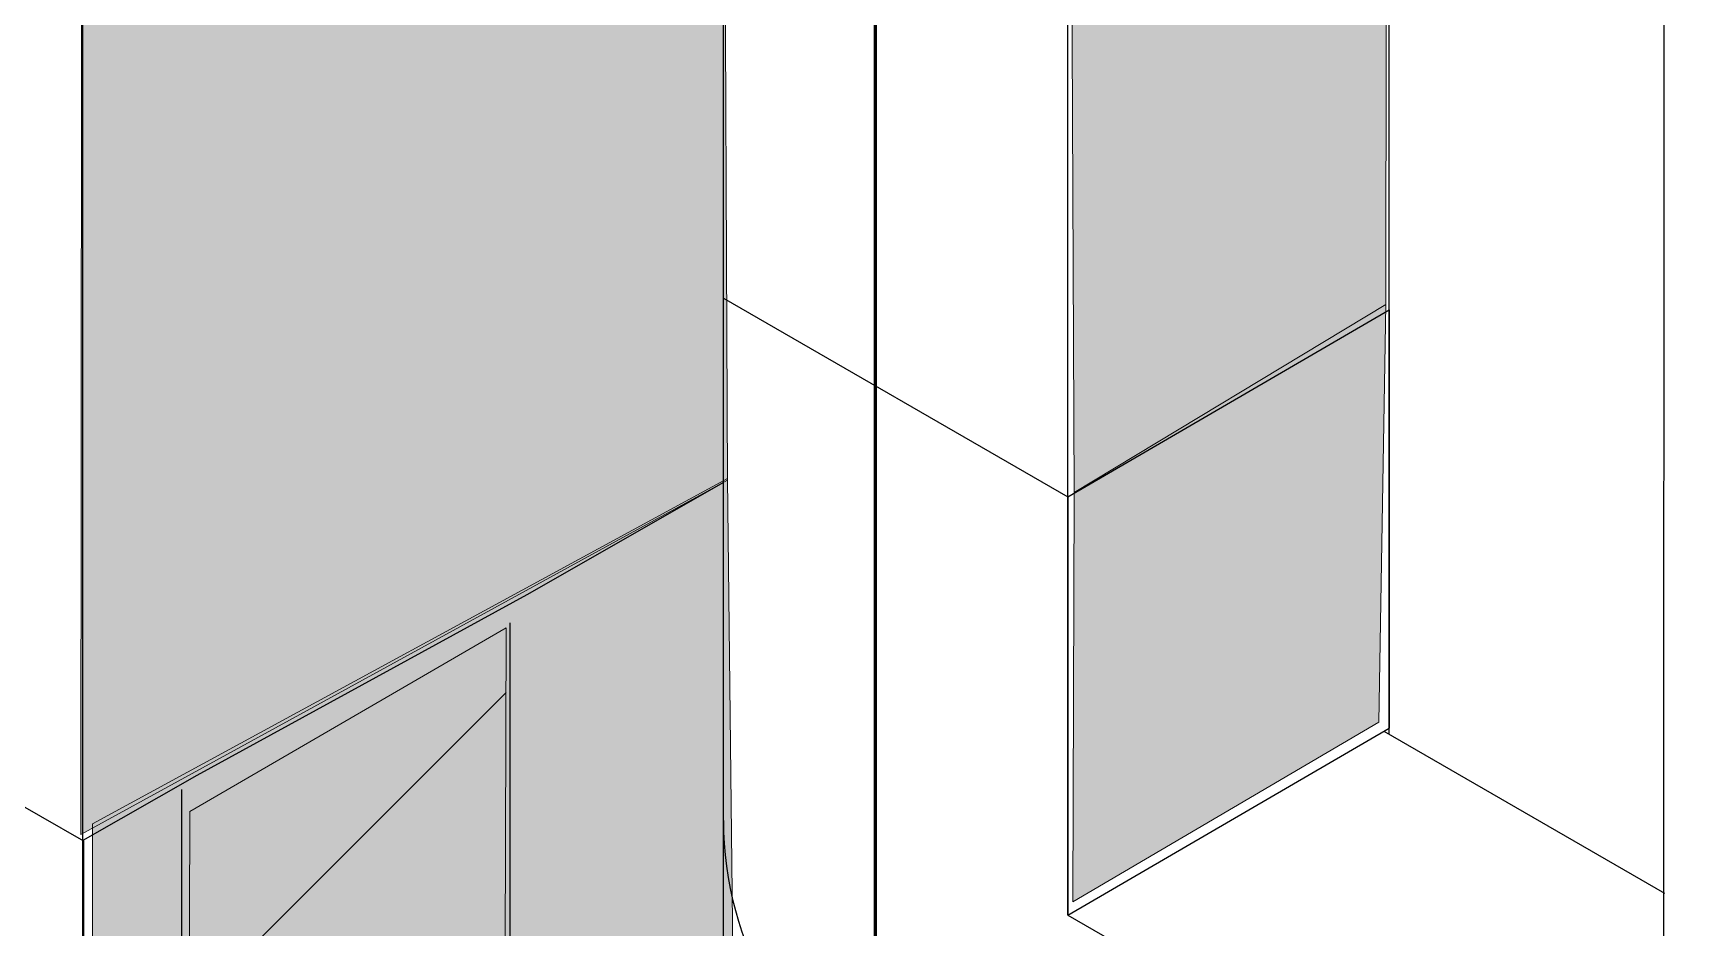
# Model space of a CAD drawing. Extents: x -1279 to 5791, y -3809 to 1769.
# Drawn here: x -104.3 to -17.5, y -2793 to -2746.3 of the extents above; entities that cross this region are included whole.
import ezdxf

# ---------------------------------------------------------------- set-up
doc = ezdxf.new("R2010")
doc.units = 0
doc.header["$MEASUREMENT"] = 0
for name, color, linetype, lineweight in [('G-ANNO-TTLB', 7, 'Continuous', 0), ('Layer 12', 7, 'Continuous', 0), ('TYVEK', 7, 'Continuous', 0)]:
    doc.layers.add(name, color=color, linetype=linetype, lineweight=lineweight)

msp = doc.modelspace()

# ---------------------------------------------------------------- hatches: boundary and pattern name
at = {"layer": 'G-ANNO-TTLB', "true_color": 0xff00ff, "transparency": 33554687}
h = msp.add_hatch(color=6, dxfattribs=at)
edge = h.paths.add_edge_path()
edge.add_spline(control_points=[(1773.018, -3692.604), (1773.018, -3692.604), (-1156.5, -3692.604), (-1156.5, -3692.604), (-1156.5, -3692.604), (-1156.5, -1235.604), (-1156.5, -1235.604), (-1156.5, -1235.604), (1773.018, -1235.604), (1773.018, -1235.604), (1773.018, -1235.604), (1773.018, -3692.604), (1773.018, -3692.604)], knot_values=[0, 0, 0, 0, 1, 1, 1, 2, 2, 2, 3, 3, 3, 4, 4, 4, 4], degree=3, periodic=0)
edge = h.paths.add_edge_path()
edge.add_spline(control_points=[(-1147.5, -1244.604), (-1147.5, -1244.604), (-1147.5, -3683.604), (-1147.5, -3683.604), (-1147.5, -3683.604), (1764.018, -3683.604), (1764.018, -3683.604), (1764.018, -3683.604), (1764.018, -1244.604), (1764.018, -1244.604), (1764.018, -1244.604), (-1147.5, -1244.604), (-1147.5, -1244.604)], knot_values=[0, 0, 0, 0, 1, 1, 1, 2, 2, 2, 3, 3, 3, 4, 4, 4, 4], degree=3, periodic=0)
edge.add_line((-1147.5, -1244.604), (-1147.5, -1244.604))
at = {"layer": 'Layer 12', "true_color": 0x808080, "transparency": 33554495}
h = msp.add_hatch(color=8, dxfattribs=at)
h.dxf.hatch_style = 2
h.paths.add_polyline_path([(-101.815, -2788.162), (-101.694, -2645.126), (-68.491, -2664.735), (-68.008, -2769.629)])
h = msp.add_hatch(color=8, dxfattribs=at)
h.dxf.hatch_style = 2
h.paths.add_polyline_path([(-33.611, -2760.456), (-49.902, -2770.274), (-50.321, -2675.903), (-33.524, -2685.376)])
at = {"layer": 'Layer 12', "true_color": 0x808080, "transparency": 33554457}
h = msp.add_hatch(color=8, dxfattribs=at)
h.dxf.hatch_style = 2
h.paths.add_polyline_path([(-33.611, -2760.456), (-49.902, -2770.274), (-49.962, -2791.684), (-33.982, -2782.294)])
h = msp.add_hatch(color=8, dxfattribs=at)
h.dxf.hatch_style = 2
h.paths.add_polyline_path([(-67.7, -2797.391), (-101.173, -2815.984), (-101.209, -2787.601), (-68.008, -2769.553)])
at = {"layer": 'Layer 12', "true_color": 0x000000, "transparency": 33554687}
h = msp.add_hatch(dxfattribs=at)
h.set_pattern_fill('_U', color=18, scale=10, angle=44.99999, style=2, pattern_type=0)
h.set_pattern_definition([(45, (0, 0), (-7.071067, 7.07107), [])])
h.paths.add_polyline_path([(-79.666, -2805.155), (-96.198, -2814.755), (-96.11, -2786.957), (-79.578, -2777.357)])

# ---------------------------------------------------------------- linework, layer by layer
at = {"layer": 'G-ANNO-TTLB'}
for points in [[(1773.018, -3692.604), (1773.018, -3692.604), (-1156.5, -3692.604), (-1156.5, -3692.604), (-1156.5, -3692.604), (-1156.5, -1235.604), (-1156.5, -1235.604), (-1156.5, -1235.604), (1773.018, -1235.604), (1773.018, -1235.604), (1773.018, -1235.604), (1773.018, -3692.604), (1773.018, -3692.604)], [(-1147.5, -1244.604), (-1147.5, -1244.604), (-1147.5, -3683.604), (-1147.5, -3683.604), (-1147.5, -3683.604), (1764.018, -3683.604), (1764.018, -3683.604), (1764.018, -3683.604), (1764.018, -1244.604), (1764.018, -1244.604), (1764.018, -1244.604), (-1147.5, -1244.604), (-1147.5, -1244.604)]]:
    msp.add_open_spline(points, degree=3, knots=[0, 0, 0, 0, 1, 1, 1, 2, 2, 2, 3, 3, 3, 4, 4, 4, 4], dxfattribs=at)
at = {"layer": 'Layer 12'}
for points in [[(-101.815, -2788.162), (-101.694, -2645.126), (-68.491, -2664.735), (-68.008, -2769.629)], [(-33.611, -2760.456), (-49.902, -2770.274), (-50.321, -2675.903), (-33.524, -2685.376)], [(-33.611, -2760.456), (-49.902, -2770.274), (-49.962, -2791.684), (-33.982, -2782.294)], [(-67.7, -2797.391), (-101.173, -2815.984), (-101.209, -2787.601), (-68.008, -2769.553)], [(-79.666, -2805.155), (-96.198, -2814.755), (-96.11, -2786.957), (-79.578, -2777.357)]]:
    msp.add_lwpolyline(points, close=True, dxfattribs=at)
at = {"layer": 'TYVEK', "color": 18, "lineweight": 60, "true_color": 0x000000}
msp.add_line((-60.29, -2669.471), (-60.29, -2794.148), dxfattribs=at)
at = {"layer": 'TYVEK', "color": 18, "lineweight": 25, "true_color": 0x000000}
for p, q in [((-60.289, -2764.706), (-60.289, -2669.472)), ((-50.23, -2792.373), (-50.23, -2675.367)), ((-33.433, -2782.925), (-33.433, -2685.211)), ((-19.094, -2864.58), (-19.044, -2693.644)), ((-68.229, -2769.751), (-68.229, -2711.07)), ((-101.715, -2816.687), (-101.715, -2723.457)), ((-50.23, -2792.373), (-19.044, -2810.365))]:
    msp.add_line(p, q, dxfattribs=at)
at = {"layer": 'TYVEK', "color": 4, "lineweight": 25, "true_color": 0x00ffff}
for p, q in [((-68.229, -2760.122), (-50.23, -2770.513)), ((-68.229, -2787.433), (-68.229, -2760.122)), ((-50.23, -2770.513), (-33.433, -2760.732)), ((-33.433, -2760.732), (-33.433, -2782.592)), ((-68.229, -2769.751), (-78.504, -2775.624)), ((-68.216, -2797.836), (-68.216, -2769.758)), ((-50.23, -2770.513), (-50.23, -2792.373)), ((-124.11, -2775.629), (-101.677, -2788.49)), ((-78.504, -2775.624), (-95.75, -2785.074)), ((-79.385, -2777.09), (-79.385, -2805.082)), ((-50.23, -2792.373), (-33.433, -2782.592)), ((-33.717, -2782.76), (-19.044, -2791.226)), ((-95.75, -2785.074), (-101.702, -2788.476)), ((-96.549, -2785.807), (-96.549, -2814.06)), ((-101.677, -2788.49), (-101.677, -2815.768)), ((-50.23, -2792.373), (-19.044, -2810.364))]:
    msp.add_line(p, q, dxfattribs=at)
msp.add_open_spline([(-68.229, -2787.433), (-68.229, -2793.866), (-64.796, -2799.81), (-59.224, -2803.024)], degree=3, dxfattribs=at)

doc.saveas('drawing.dxf')
